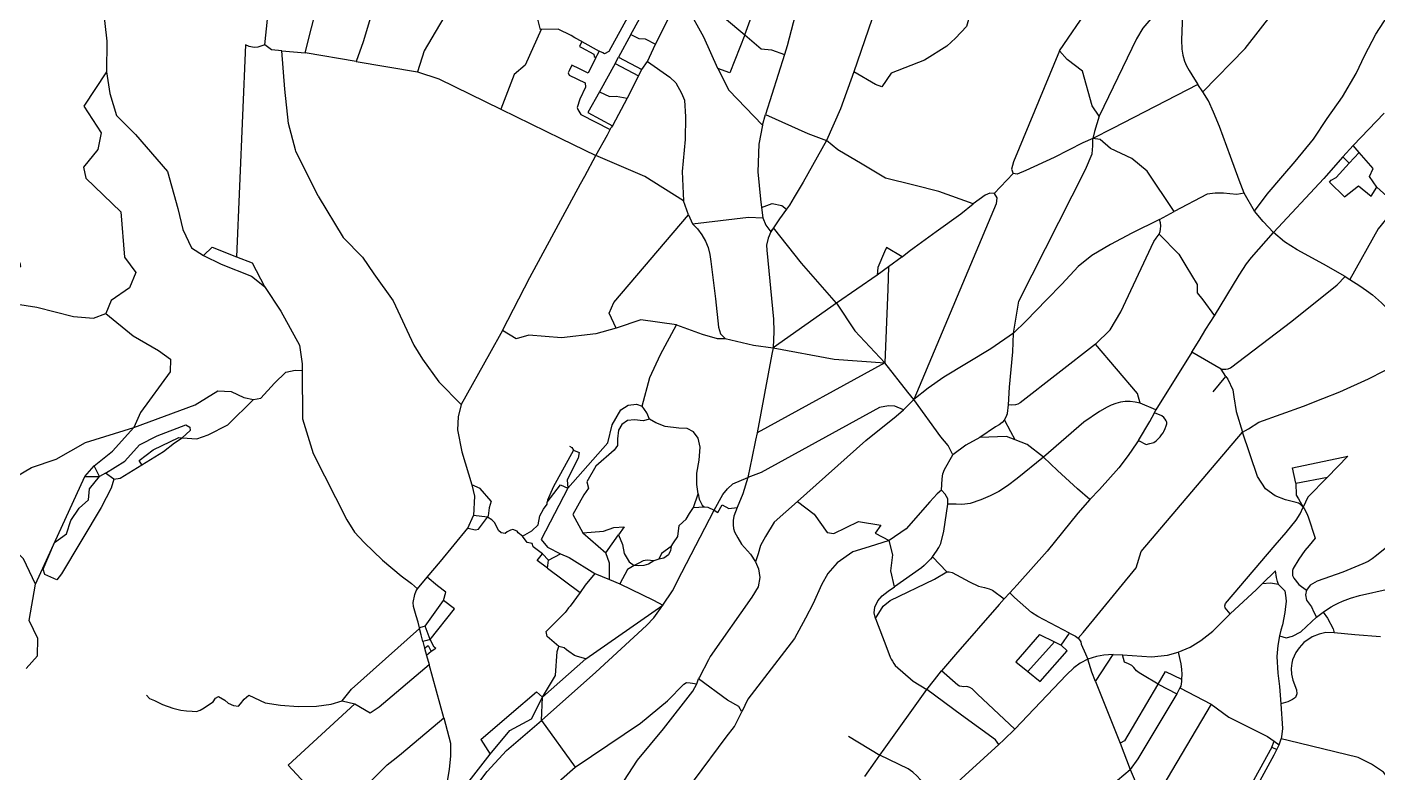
# Model space of a CAD drawing. Header units: inches. Extents: x 2740922 to 2751091, y 1249500 to 1259683.
# Drawn here: x 2745574 to 2746936, y 1255046 to 1255798 of the extents above; entities that cross this region are included whole.
import ezdxf

# ---------------------------------------------------------------- set-up
doc = ezdxf.new("R2010")
doc.units = ezdxf.units.IN
doc.header["$MEASUREMENT"] = 0

msp = doc.modelspace()

# ---------------------------------------------------------------- linework, layer by layer
for points in [[(2746374.1, 1255958.6), (2746371.8, 1255931.8), (2746366, 1255882.3), (2746355.2, 1255834.5), (2746340.8, 1255778.9), (2746338.2, 1255770.1)], [(2746472.4, 1255929.2), (2746457.7, 1255893.3), (2746437.2, 1255837.8), (2746407.9, 1255752.5)], [(2745814.3, 1255779.9), (2745817, 1255805.8), (2745832.6, 1255855.2), (2745846.2, 1255880.7), (2745854.3, 1255893.9), (2745877.6, 1255919.6), (2745921.7, 1255913.6)], [(2745637.8, 1255901.2), (2745637, 1255885.5), (2745640.7, 1255865.5), (2745648, 1255846.1), (2745655, 1255783.5), (2745654.7, 1255752.6)], [(2745854.9, 1255771.7), (2745867.6, 1255822.3), (2745894.4, 1255869), (2745928.5, 1255904.9), (2745920.7, 1255908.7)], [(2746615.2, 1255773.7), (2746645.2, 1255817.5), (2746716.9, 1255901.4)], [(2745965.4, 1255881.1), (2745934, 1255831.1), (2745920.7, 1255807.3), (2745913.4, 1255783), (2745906.3, 1255762.9)], [(2746759.8, 1255732.6), (2746802.4, 1255776.1), (2746859.5, 1255849.8), (2746883, 1255880.8)], [(2746298, 1255789.8), (2746316.9, 1255842.1), (2746322.6, 1255864.9)], [(2746019.8, 1255844.1), (2746002.5, 1255820.5), (2745974.8, 1255773.9), (2745968.1, 1255752.5)], [(2746049.1, 1255830.2), (2746052.7, 1255826.8), (2746089, 1255805.8), (2746091.4, 1255796.2), (2746092.9, 1255795.2)], [(2746187.1, 1255820.7), (2746161, 1255773), (2746156.6, 1255770.8), (2746154.8, 1255771.6), (2746151.3, 1255773.5)], [(2746183.1, 1255790.1), (2746198.8, 1255818.8)], [(2746270.8, 1255756), (2746256.9, 1255787.6), (2746240.3, 1255817.1), (2746234, 1255826)], [(2746740.7, 1255829), (2746729.9, 1255822.3), (2746721, 1255817.4), (2746709.2, 1255808.3), (2746699.1, 1255796.7), (2746693, 1255786), (2746655.1, 1255708.1)], [(2746740.7, 1255829), (2746739.6, 1255819.6), (2746738.4, 1255784.7), (2746738.5, 1255775.4), (2746739.6, 1255769.3), (2746741.4, 1255763.3), (2746743.4, 1255758.5), (2746745.9, 1255753.9), (2746748.8, 1255749.6), (2746754.6, 1255740)], [(2746208, 1255780.5), (2746221.5, 1255806.9)], [(2746277.5, 1255806.9), (2746298, 1255789.8)], [(2746526, 1255813.7), (2746521.4, 1255798.4), (2746510.3, 1255786.7), (2746501.6, 1255778.6), (2746479.2, 1255764.3), (2746445.5, 1255751.2), (2746436.1, 1255737.4), (2746429.9, 1255739.7)], [(2746811.7, 1255612.3), (2746824.7, 1255629.5), (2746840.3, 1255647.9), (2746852.9, 1255662.3), (2746871.4, 1255684.7), (2746885, 1255705.6), (2746900.5, 1255727.5), (2746914.2, 1255750.9), (2746922.9, 1255769.5), (2746934.2, 1255790.5), (2746950.3, 1255815.4)], [(2746092.9, 1255795.2), (2746076.6, 1255759.3), (2746065.6, 1255750), (2746052.1, 1255715.1)], [(2746133.7, 1255783.3), (2746126.8, 1255787), (2746122.9, 1255789.1), (2746109.9, 1255795.6), (2746092.9, 1255795.2)], [(2746183.1, 1255790.1), (2746170.8, 1255767.5)], [(2746183.1, 1255790.1), (2746191.2, 1255786.1), (2746197.5, 1255786), (2746208, 1255780.5)], [(2745814.3, 1255779.9), (2745807, 1255777.6), (2745803.4, 1255777.1), (2745798.5, 1255778.3), (2745794.8, 1255779.9), (2745785.7, 1255566.3)], [(2745831.5, 1255773.8), (2745820.8, 1255774.7), (2745814.3, 1255779.9)], [(2746133.7, 1255783.3), (2746131.3, 1255778.3)], [(2746131.3, 1255778.3), (2746133.3, 1255777.2), (2746145.8, 1255770.4), (2746146.3, 1255768.2), (2746148, 1255767.2)], [(2746133.7, 1255783.3), (2746151.3, 1255773.5)], [(2746199.8, 1255763.1), (2746208, 1255780.5)], [(2746298, 1255789.8), (2746282.8, 1255751.6), (2746270.8, 1255756)], [(2746298, 1255789.8), (2746314.4, 1255775.7), (2746325, 1255774.7), (2746338.2, 1255770.1)], [(2745831.5, 1255773.8), (2745854.9, 1255771.7)], [(2745845.6, 1255672.8), (2745845, 1255674), (2745838, 1255700.7), (2745834.4, 1255735), (2745831.5, 1255773.8)], [(2745906.3, 1255762.9), (2745854.9, 1255771.7)], [(2745906.3, 1255762.9), (2745968.1, 1255752.5)], [(2746148, 1255767.2), (2746140.2, 1255751.3), (2746131.5, 1255755.8), (2746123.8, 1255759.5), (2746120.9, 1255753.6), (2746119.9, 1255751.7), (2746121, 1255749.4), (2746137.1, 1255741.6), (2746137.6, 1255737.3), (2746131.7, 1255725), (2746129.1, 1255716.6), (2746129.6, 1255714.5), (2746132.6, 1255709.6), (2746162.4, 1255694.5), (2746163.4, 1255696.4)], [(2746151.3, 1255773.5), (2746149, 1255769.1), (2746148, 1255767.2)], [(2746167.3, 1255761.1), (2746170.8, 1255767.5)], [(2746170.8, 1255767.5), (2746194.3, 1255754.9)], [(2746194.3, 1255754.9), (2746199.8, 1255763.1)], [(2746199.8, 1255763.1), (2746222.5, 1255747.3), (2746228.5, 1255741.4), (2746234.2, 1255731.2), (2746237.4, 1255724), (2746238.4, 1255707.4), (2746238, 1255684.3), (2746234.9, 1255652.1), (2746236.1, 1255622.5)], [(2746338.2, 1255770.1), (2746319, 1255709.5)], [(2746615.2, 1255773.7), (2746568.8, 1255661.8), (2746566.8, 1255654.4), (2746568.5, 1255650.3)], [(2746655.1, 1255708.1), (2746648.1, 1255718.3), (2746638.6, 1255753.4), (2746623.1, 1255764.9), (2746615.2, 1255773.7)], [(2745654.7, 1255752.6), (2745631.8, 1255717.9), (2745649.3, 1255691.3), (2745645.8, 1255674.4), (2745631.3, 1255656.6), (2745633.7, 1255645.4), (2745669.1, 1255611.5), (2745672.6, 1255565.9), (2745684.2, 1255550.5), (2745677.8, 1255535), (2745659.3, 1255522.2), (2745654, 1255509.1)], [(2745654.7, 1255752.6), (2745657.9, 1255730.8), (2745664.7, 1255708.7), (2745683.9, 1255689.4), (2745716, 1255652.3), (2745726.4, 1255614.8), (2745731.7, 1255593.6), (2745740.4, 1255575.4), (2745752.4, 1255567.4)], [(2745968.1, 1255752.5), (2745989.5, 1255745.6), (2746052.1, 1255715.1)], [(2746167.3, 1255761.1), (2746151.6, 1255732.4)], [(2746167.3, 1255761.1), (2746190.9, 1255748.7)], [(2746190.9, 1255748.7), (2746194.3, 1255754.9)], [(2746270.8, 1255756), (2746281.9, 1255734.1), (2746315.9, 1255699)], [(2746407.9, 1255752.5), (2746394.6, 1255715.2), (2746380.5, 1255683.3)], [(2746429.9, 1255739.7), (2746407.9, 1255752.5)], [(2746190.9, 1255748.7), (2746179.4, 1255726.1)], [(2746754.6, 1255740), (2746668.8, 1255695.4), (2746648.8, 1255685.3)], [(2746759.8, 1255732.6), (2746754.6, 1255740)], [(2746151.6, 1255732.4), (2746139.8, 1255711.7), (2746164.5, 1255698.3), (2746163.4, 1255696.4)], [(2746151.6, 1255732.4), (2746161.5, 1255727.7), (2746168.2, 1255728), (2746179.4, 1255726.1)], [(2746179.4, 1255726.1), (2746164.5, 1255698.3), (2746163.4, 1255696.4)], [(2746801.4, 1255630.5), (2746796.4, 1255643.5), (2746787.5, 1255667.3), (2746776.4, 1255697.7), (2746770.5, 1255711.9), (2746765.3, 1255723.4), (2746759.8, 1255732.6)], [(2746052.1, 1255715.1), (2746112.6, 1255685.5), (2746148, 1255668.2)], [(2746315.9, 1255699), (2746319, 1255709.5)], [(2746319, 1255709.5), (2746361.6, 1255690.6), (2746380.5, 1255683.3)], [(2746911.4, 1255678.3), (2746942.4, 1255711)], [(2746148, 1255668.2), (2746159.6, 1255689.3), (2746162.4, 1255694.5), (2746163.4, 1255696.4)], [(2746315.9, 1255699), (2746312.2, 1255679.9), (2746311.1, 1255651.9), (2746313.7, 1255624.4), (2746314.8, 1255615.8)], [(2746655.1, 1255708.1), (2746650.6, 1255692.4), (2746648.8, 1255685.3)], [(2746380.5, 1255683.3), (2746356.8, 1255641.4), (2746347.9, 1255626.2), (2746343, 1255618.3), (2746339.9, 1255614.1)], [(2746493.6, 1255632.1), (2746468.4, 1255638.3), (2746440, 1255645.4), (2746416.2, 1255659.5), (2746391.8, 1255674.1), (2746380.5, 1255683.3)], [(2746648.8, 1255685.3), (2746638.7, 1255681.2), (2746609.8, 1255666.4), (2746581.3, 1255653.3), (2746572.5, 1255649.6), (2746568.5, 1255650.3)], [(2746568.9, 1255489.2), (2746574.2, 1255521.4), (2746641.5, 1255654.2), (2746648.2, 1255669.9), (2746648.9, 1255677.9), (2746648.8, 1255685.3)], [(2746730.8, 1255612), (2746703.7, 1255652.4), (2746688.1, 1255665.2), (2746666.8, 1255675.4), (2746656.4, 1255684.6), (2746648.8, 1255685.3)], [(2745867.8, 1255627.3), (2745845.6, 1255672.8)], [(2746132.5, 1255639.7), (2746136.7, 1255647.5), (2746148, 1255668.2)], [(2746236.1, 1255622.5), (2746197.4, 1255647.2), (2746148, 1255668.2)], [(2746911.4, 1255678.3), (2746900.8, 1255667)], [(2746907.4, 1255660.7), (2746917.3, 1255671.5)], [(2746917.3, 1255671.5), (2746911.4, 1255678.3)], [(2746935.2, 1255636.5), (2746927.8, 1255647.3), (2746931.5, 1255655.2), (2746917.3, 1255671.5)], [(2746900.8, 1255667), (2746884.1, 1255647.9), (2746881.6, 1255645.3), (2746830.9, 1255590.7)], [(2746887.3, 1255641.6), (2746889, 1255643.6), (2746894.1, 1255646.3), (2746907.4, 1255660.7)], [(2746907.4, 1255660.7), (2746900.8, 1255667)], [(2746568.5, 1255650.3), (2746549.3, 1255630.1)], [(2746887.3, 1255641.6), (2746902.7, 1255626.6), (2746916.8, 1255637.8), (2746929.6, 1255627.2), (2746935.2, 1255636.5)], [(2745867.8, 1255627.3), (2745893.2, 1255585.6), (2745912.8, 1255566), (2745924.2, 1255549.1), (2745943.7, 1255521.8), (2745964.4, 1255477.1)], [(2746053.9, 1255492), (2746081.2, 1255545.3), (2746132.5, 1255639.7)], [(2746549.3, 1255630.1), (2746552.1, 1255625.7), (2746551.3, 1255619.5), (2746468.3, 1255422.6)], [(2746528.2, 1255619.5), (2746493.6, 1255632.1)], [(2746549.3, 1255630.1), (2746545.2, 1255630.5), (2746540.2, 1255628.4), (2746528.2, 1255619.5)], [(2746801.4, 1255630.5), (2746794, 1255628.9), (2746786.9, 1255629.6), (2746780.5, 1255630.3), (2746772.3, 1255630.3), (2746764.2, 1255629.4), (2746730.8, 1255612)], [(2746811.7, 1255612.3), (2746801.4, 1255630.5)], [(2746935.2, 1255636.5), (2746955.7, 1255618.1)], [(2746241.2, 1255608.6), (2746236.1, 1255622.5)], [(2746314.8, 1255615.8), (2746325.5, 1255619.9), (2746335.5, 1255618), (2746339.9, 1255614.1)], [(2746314.8, 1255615.8), (2746316.1, 1255605.5)], [(2746339.9, 1255614.1), (2746333, 1255604.5), (2746326.8, 1255595.6), (2746325.6, 1255593.5)], [(2746456.5, 1255566.2), (2746463.8, 1255571.8), (2746468.7, 1255575.5), (2746491, 1255591.6), (2746515.8, 1255609.6), (2746528.2, 1255619.5)], [(2746955.7, 1255618.1), (2746936.6, 1255594.5), (2746908, 1255543.3)], [(2746168.5, 1255494.3), (2746161.3, 1255509.6), (2746165.9, 1255520.1), (2746241.2, 1255608.6)], [(2746241.2, 1255608.6), (2746245.4, 1255599.6)], [(2746245.4, 1255599.6), (2746301.6, 1255606.2), (2746316.1, 1255605.5)], [(2746245.4, 1255599.6), (2746250.5, 1255594.3), (2746254.8, 1255588.4), (2746258.3, 1255582.1), (2746261, 1255575.5), (2746262.8, 1255568.6), (2746263.8, 1255561.6), (2746268.5, 1255524), (2746271.6, 1255495.5), (2746273.7, 1255488.5), (2746278.2, 1255484)], [(2746316.1, 1255605.5), (2746319.4, 1255598.2), (2746324.3, 1255591.4), (2746325.6, 1255593.5)], [(2746715.9, 1255603.8), (2746688.3, 1255590.2), (2746666.6, 1255578.7), (2746647.9, 1255567.7), (2746634.2, 1255556.4), (2746617.5, 1255538.6), (2746602.5, 1255523.2), (2746581.3, 1255501.5), (2746568.9, 1255489.2)], [(2746715.7, 1255589.1), (2746716.7, 1255591.6), (2746717.2, 1255594.1), (2746717.4, 1255597.4), (2746717, 1255600.6), (2746715.9, 1255603.8)], [(2746715.9, 1255603.8), (2746730.8, 1255612)], [(2746830.9, 1255590.7), (2746820.7, 1255601.8), (2746811.7, 1255612.3)], [(2746325.6, 1255593.5), (2746324.3, 1255591.4), (2746321.6, 1255585.1), (2746320, 1255578.1), (2746320.1, 1255572.9), (2746326.8, 1255503.5), (2746327.3, 1255491), (2746326.5, 1255474.5)], [(2746355.3, 1255560), (2746326.8, 1255595.6), (2746325.6, 1255593.5)], [(2746651.7, 1255478.2), (2746666.4, 1255492.7), (2746677.1, 1255510.8), (2746710.2, 1255581.6), (2746712.6, 1255585), (2746715.7, 1255589.1)], [(2746715.7, 1255589.1), (2746735.6, 1255569), (2746742.5, 1255557.3), (2746754.1, 1255538.4), (2746754.1, 1255530.1), (2746759.7, 1255522.8), (2746771.6, 1255506.9)], [(2746771.6, 1255506.9), (2746796.4, 1255547.8), (2746803.8, 1255559.1), (2746808.9, 1255565.4), (2746830.9, 1255590.7)], [(2746903.1, 1255546.5), (2746881.5, 1255558.9), (2746854.7, 1255573.2), (2746842, 1255581.2), (2746830.9, 1255590.7)], [(2745752.4, 1255567.4), (2745761.2, 1255576), (2745785.7, 1255566.3)], [(2746456.5, 1255566.2), (2746441, 1255575.6), (2746438.8, 1255571.1), (2746432.3, 1255555.6), (2746431.4, 1255547.6)], [(2745493.4, 1255563.3), (2745517.4, 1255563.2), (2745541.6, 1255559.7), (2745551.1, 1255562.6), (2745561.5, 1255563.9), (2745567.1, 1255560.2), (2745567.8, 1255556.5), (2745563.9, 1255552.7), (2745554.6, 1255538.9), (2745541.1, 1255522.2), (2745584.4, 1255515.5), (2745621.4, 1255506.1), (2745641.4, 1255504.5), (2745654, 1255509.1)], [(2745752.4, 1255567.4), (2745770.2, 1255558.7), (2745800.7, 1255546.8), (2745813.9, 1255536.4)], [(2745785.7, 1255566.3), (2745801.4, 1255560.1), (2745813.9, 1255536.4)], [(2746390.4, 1255519.6), (2746355.3, 1255560)], [(2746456.5, 1255566.2), (2746443, 1255556)], [(2746431.4, 1255547.6), (2746390.4, 1255519.6)], [(2746443, 1255556), (2746431.4, 1255547.6)], [(2746443, 1255556), (2746442.2, 1255533.8), (2746439.3, 1255459.4)], [(2746778.1, 1255452.9), (2746783, 1255453), (2746785.4, 1255453.4), (2746787.8, 1255454.5), (2746849.4, 1255501.4), (2746895.3, 1255537.9), (2746903.1, 1255546.5)], [(2746903.1, 1255546.5), (2746908, 1255543.3)], [(2745813.9, 1255536.4), (2745830.3, 1255511.4), (2745849.1, 1255477.1), (2745851.7, 1255458.5), (2745851.7, 1255451.6)], [(2746908, 1255543.3), (2746917.9, 1255536.9), (2746924.6, 1255532.2), (2746930.7, 1255527.8), (2746939.7, 1255520), (2746948, 1255512)], [(2746390.4, 1255519.6), (2746326.5, 1255474.5)], [(2746390.4, 1255519.6), (2746409.1, 1255491.8), (2746439.3, 1255459.4)], [(2745654, 1255509.1), (2745681.5, 1255486.7), (2745707.1, 1255471.8), (2745719.1, 1255463), (2745718.9, 1255450.2), (2745688.9, 1255409.3), (2745682.3, 1255394.2)], [(2746762.9, 1255493.2), (2746771.6, 1255506.9)], [(2746053.9, 1255492), (2746040.7, 1255468.4), (2746012.2, 1255417.4)], [(2746168.5, 1255494.3), (2746148, 1255488.6), (2746113.1, 1255484.6), (2746080.3, 1255487.2), (2746067.6, 1255483.5), (2746053.9, 1255492)], [(2746229.1, 1255497.6), (2746193.3, 1255502.6), (2746168.5, 1255494.3)], [(2746194.6, 1255415.6), (2746202.2, 1255444.5), (2746212.9, 1255467.8), (2746229.1, 1255497.6)], [(2746229.1, 1255497.6), (2746255.2, 1255488.3), (2746270.1, 1255484.1), (2746278.2, 1255484)], [(2746748.6, 1255470), (2746756, 1255482), (2746762.9, 1255493.2)], [(2745964.4, 1255477.1), (2745973.1, 1255463.2), (2745989.7, 1255440.2)], [(2746278.2, 1255484), (2746306.8, 1255477.2), (2746326.5, 1255474.5)], [(2746568.9, 1255489.2), (2746545.9, 1255473.4), (2746498.6, 1255444.9), (2746483, 1255433.8), (2746468.3, 1255422.6)], [(2746563.7, 1255417.1), (2746564.8, 1255435), (2746568.2, 1255470.4), (2746568.9, 1255489.2)], [(2746651.7, 1255478.2), (2746575.7, 1255419.1), (2746573.4, 1255417.8), (2746570.9, 1255417), (2746567.3, 1255416.6), (2746563.7, 1255417.1)], [(2746696.5, 1255418.7), (2746693.9, 1255428.4), (2746651.7, 1255478.2)], [(2746326.5, 1255474.5), (2746325.3, 1255468.2), (2746310.4, 1255389)], [(2746326.5, 1255474.5), (2746388, 1255463.2), (2746439.3, 1255459.4)], [(2746748.6, 1255470), (2746712.5, 1255412.1), (2746711.7, 1255410.6)], [(2746778.1, 1255452.9), (2746748.6, 1255470)], [(2746799.9, 1255389.4), (2746805.7, 1255392.8), (2746816.3, 1255399.5), (2746861.1, 1255415.6), (2746880.6, 1255423.4), (2746897.8, 1255430.3), (2746926.9, 1255443.3), (2746942.4, 1255451.5), (2746955, 1255458.5), (2746966.9, 1255465), (2746974.9, 1255470.7), (2746981.6, 1255474.6)], [(2745802.9, 1255422.6), (2745810, 1255423.9), (2745824, 1255439), (2745835.3, 1255450), (2745844.7, 1255452), (2745851.7, 1255451.6)], [(2745851.7, 1255451.6), (2745852.1, 1255402.9), (2745863, 1255368.1), (2745896.7, 1255301.1), (2745904.7, 1255288.8)], [(2746439.3, 1255459.4), (2746310.4, 1255389)], [(2746468.3, 1255422.6), (2746462.3, 1255429.7), (2746439.3, 1255459.4)], [(2746782.9, 1255445.8), (2746778.1, 1255452.9)], [(2745989.7, 1255440.2), (2746012.2, 1255417.4)], [(2746770.3, 1255430.2), (2746782.9, 1255445.8)], [(2746782.9, 1255445.8), (2746784.8, 1255442.8), (2746790.1, 1255432.2), (2746791, 1255425.2), (2746793.5, 1255410.4), (2746799.9, 1255389.4)], [(2745682.3, 1255394.2), (2745743.9, 1255417.1), (2745766.7, 1255431.2), (2745780.2, 1255430.5), (2745792.9, 1255424.6), (2745802.9, 1255422.6)], [(2745731, 1255383.9), (2745745.8, 1255382.7), (2745757.2, 1255386.9), (2745776.8, 1255397.1), (2745802.9, 1255422.6)], [(2746468.3, 1255422.6), (2746458, 1255412.1)], [(2746507.9, 1255366.8), (2746503.1, 1255376.2), (2746495.8, 1255384.7), (2746468.3, 1255422.6)], [(2746012.2, 1255417.4), (2746009.1, 1255405.1), (2746008.3, 1255392), (2746012.8, 1255369.8)], [(2746159.8, 1255378.9), (2746164.4, 1255397.1), (2746172.9, 1255412.2), (2746180.3, 1255416.6), (2746189, 1255417.8), (2746194.6, 1255415.6)], [(2746202, 1255402.5), (2746199.2, 1255409), (2746194.6, 1255415.6)], [(2746458, 1255412.1), (2746449.3, 1255415.8), (2746443, 1255416.1), (2746433.7, 1255414.4), (2746314.5, 1255348.9), (2746301, 1255343.8)], [(2746420.1, 1255381.3), (2746450.5, 1255405.8), (2746458, 1255412.1)], [(2746559.9, 1255402.1), (2746561.6, 1255405.1), (2746562.8, 1255408.4), (2746563.7, 1255417.1)], [(2746696.5, 1255418.7), (2746691.5, 1255419.9), (2746686.5, 1255420.4), (2746681.4, 1255420.4), (2746676.6, 1255419.8), (2746672, 1255418.6), (2746667.5, 1255416.8), (2746663.2, 1255414.6), (2746655.7, 1255410.3), (2746639.8, 1255399.6), (2746599.1, 1255364.3)], [(2746694.8, 1255381.3), (2746702.6, 1255377.1), (2746706.4, 1255378), (2746710.4, 1255379.3), (2746712.7, 1255380.8), (2746714.7, 1255382.7), (2746716.6, 1255384.8), (2746718.2, 1255386.8), (2746719.7, 1255388.9), (2746720.5, 1255390.1), (2746721.9, 1255393.3), (2746722.7, 1255395.8), (2746723.4, 1255398.1), (2746723.3, 1255399.7), (2746722.8, 1255400.9), (2746721.7, 1255402.8), (2746720.5, 1255404.2), (2746718.5, 1255405.9), (2746710.9, 1255409.2), (2746711.7, 1255410.6)], [(2746694.8, 1255381.3), (2746706.2, 1255400.3), (2746710.9, 1255409.2), (2746711.7, 1255410.6)], [(2746711.7, 1255410.6), (2746712.5, 1255412.1), (2746696.5, 1255418.7)], [(2745653.7, 1255348.3), (2745673, 1255360.4), (2745688, 1255376.9), (2745705.8, 1255385.7), (2745734.7, 1255396.9), (2745738.6, 1255394.6), (2745739, 1255391.4), (2745731, 1255383.9)], [(2746202, 1255402.5), (2746195.7, 1255401.1), (2746186.9, 1255402), (2746179.8, 1255401.3), (2746174.1, 1255397.4), (2746170.7, 1255391.7), (2746169.8, 1255383), (2746169.7, 1255376)], [(2746250.9, 1255327.3), (2746249.7, 1255336.8), (2746249.6, 1255348.1), (2746251.9, 1255361.4), (2746253, 1255374.4), (2746251.1, 1255383.4), (2746246.3, 1255389.8), (2746240.1, 1255393.4), (2746231.5, 1255393.6), (2746217.7, 1255395.3), (2746208.4, 1255398.8), (2746202, 1255402.5)], [(2746559.9, 1255402.1), (2746557.6, 1255399.4), (2746554.5, 1255396.8), (2746550.9, 1255394.8), (2746535, 1255384.3)], [(2746570.7, 1255381.9), (2746566.3, 1255389.8), (2746559.9, 1255402.1)], [(2745531, 1255302.9), (2745538.6, 1255306), (2745542.6, 1255316.6), (2745544, 1255333.5), (2745579, 1255354.1), (2745603.7, 1255362.2), (2745633.4, 1255379.3), (2745682.3, 1255394.2)], [(2745642.2, 1255355.7), (2745660.5, 1255370.5), (2745682.3, 1255394.2)], [(2745690.2, 1255356.8), (2745687.6, 1255360.9), (2745701.8, 1255371.8), (2745727.5, 1255384.2), (2745731, 1255383.9)], [(2745690.2, 1255356.8), (2745712, 1255370), (2745723.1, 1255378.7), (2745731, 1255383.9)], [(2746310.4, 1255389), (2746308.8, 1255381.4), (2746305, 1255363.2), (2746303.4, 1255355.2), (2746301, 1255343.8)], [(2746351.3, 1255319.6), (2746420.1, 1255381.3)], [(2746535, 1255384.3), (2746521, 1255376.4), (2746507.9, 1255366.8)], [(2746570.7, 1255381.9), (2746561.7, 1255385.2), (2746535, 1255384.3)], [(2746599.1, 1255364.3), (2746582.8, 1255377.3), (2746570.7, 1255381.9)], [(2746634, 1255182.1), (2746639, 1255187.7), (2746692.7, 1255252.9), (2746697.7, 1255269.3), (2746799.9, 1255389.4)], [(2746860.8, 1255314.1), (2746858, 1255317), (2746856.1, 1255318.1), (2746853.9, 1255318.8), (2746843, 1255321.4), (2746832.5, 1255325.3), (2746822.9, 1255332.5), (2746814.7, 1255344.9), (2746799.9, 1255389.4)], [(2746012.8, 1255369.8), (2746022.7, 1255336.5)], [(2746125.5, 1255371.5), (2746104.9, 1255334.3), (2746099.3, 1255321), (2746098.9, 1255318.9)], [(2746131.1, 1255369.2), (2746130.2, 1255363.4), (2746118.9, 1255341.6), (2746119.5, 1255333.2)], [(2746119.5, 1255333.2), (2746159.8, 1255378.9)], [(2746121.3, 1255375.5), (2746123.8, 1255374), (2746125.5, 1255371.5)], [(2746169.7, 1255376), (2746166.5, 1255371.5), (2746147.8, 1255355.4), (2746138.8, 1255339.6), (2746140.6, 1255333.1), (2746135.7, 1255326.4), (2746124.6, 1255306.6), (2746134.6, 1255288.3)], [(2746125.5, 1255371.5), (2746131.1, 1255369.2)], [(2746694.8, 1255381.3), (2746693.1, 1255378.7), (2746684.4, 1255366), (2746675, 1255353.7), (2746655.6, 1255331.8), (2746646, 1255321.8)], [(2745632.6, 1255344.9), (2745642.2, 1255355.7)], [(2745647.7, 1255344.8), (2745642.2, 1255355.7)], [(2745661.9, 1255342.1), (2745668.4, 1255343.3), (2745690.2, 1255356.8)], [(2746496.4, 1255331.2), (2746497, 1255342.5), (2746497.8, 1255347.5), (2746499.3, 1255351.9), (2746507.9, 1255366.8)], [(2746599.1, 1255364.3), (2746572.6, 1255343), (2746563, 1255335.4), (2746554.1, 1255329.7), (2746545.4, 1255325.5), (2746535.8, 1255321.3), (2746525.3, 1255317.7), (2746520, 1255317), (2746516, 1255316.7), (2746511.1, 1255317.1), (2746502.8, 1255316.9)], [(2746646, 1255321.8), (2746633.3, 1255332.6), (2746613.1, 1255350.9), (2746599.1, 1255364.3)], [(2746853.4, 1255338.3), (2746850.1, 1255353.6), (2746906, 1255365.5), (2746885.3, 1255344.3)], [(2745582.9, 1255236.5), (2745632.6, 1255344.9)], [(2745661.9, 1255342.1), (2745659.4, 1255333), (2745649.2, 1255313.6), (2745609.2, 1255246.8), (2745604.5, 1255240.7), (2745592.3, 1255246.3), (2745590.7, 1255251.6), (2745602.3, 1255278.5), (2745614.3, 1255287.2), (2745618.7, 1255300.6), (2745627.2, 1255312.9), (2745636.4, 1255321.4), (2745637.3, 1255332.6), (2745647.7, 1255344.8)], [(2745632.6, 1255344.9), (2745647.7, 1255344.8)], [(2745653.7, 1255348.3), (2745647.7, 1255344.8)], [(2745661.9, 1255342.1), (2745653.7, 1255348.3)], [(2746267, 1255311), (2746275.8, 1255326.7), (2746280.5, 1255332.4), (2746286.1, 1255337.5), (2746301, 1255343.8)], [(2746301, 1255343.8), (2746296.1, 1255327.5), (2746290.3, 1255313.6)], [(2746853.4, 1255338.3), (2746885.3, 1255344.3)], [(2746885.3, 1255344.3), (2746865.6, 1255324.1), (2746860.8, 1255314.1)], [(2746022.7, 1255336.5), (2746025.5, 1255325.2), (2746024.6, 1255305.7)], [(2746042.4, 1255320.1), (2746031.2, 1255332.7), (2746022.7, 1255336.5)], [(2746119.5, 1255333.2), (2746092.9, 1255281.3), (2746099.3, 1255273.8), (2746112.2, 1255267.1)], [(2746098.9, 1255318.9), (2746112.2, 1255336.6), (2746119.5, 1255333.2)], [(2746246.2, 1255313.7), (2746250.9, 1255327.3)], [(2746250.9, 1255327.3), (2746252.1, 1255321.9), (2746255.2, 1255316.1), (2746257.2, 1255314.4)], [(2746496.4, 1255331.2), (2746491.9, 1255327.5), (2746484.5, 1255319.3), (2746460.6, 1255292.3), (2746443.4, 1255280.4)], [(2746502.8, 1255316.9), (2746502.6, 1255322.5), (2746500, 1255327.2), (2746496.4, 1255331.2)], [(2746853.4, 1255338.3), (2746853.9, 1255326), (2746856.1, 1255322.3), (2746860.8, 1255314.1)], [(2746042.4, 1255320.1), (2746040.3, 1255313.2), (2746039.3, 1255305.4), (2746038.8, 1255303.9)], [(2746074.1, 1255284.9), (2746083.5, 1255290.1), (2746089.7, 1255296.2), (2746091.4, 1255305.4), (2746095.2, 1255311.9), (2746098.7, 1255317.1), (2746098.9, 1255318.9)], [(2746223.7, 1255274.2), (2746226.2, 1255278.1), (2746230.5, 1255284.6), (2746231.7, 1255295.6), (2746238.8, 1255301.8), (2746242.4, 1255307.5), (2746246.2, 1255313.7)], [(2746246.2, 1255313.7), (2746257.2, 1255314.4)], [(2746257.2, 1255314.4), (2746260.6, 1255314), (2746267, 1255311)], [(2746267, 1255311), (2746270.9, 1255308.7), (2746275.1, 1255316.2), (2746281.8, 1255312.7), (2746290.3, 1255313.6)], [(2746290.3, 1255313.6), (2746287.1, 1255304.8), (2746286.2, 1255300.5), (2746286.2, 1255296.1), (2746286.7, 1255292.5), (2746287.8, 1255289), (2746290.9, 1255283.1), (2746294.7, 1255276.8), (2746303.7, 1255266.5), (2746308.8, 1255258.8)], [(2746351.3, 1255319.6), (2746327.6, 1255298.8), (2746319, 1255284.4), (2746314, 1255275.3), (2746311.5, 1255267.1)], [(2746351.3, 1255319.6), (2746368, 1255306.8), (2746381, 1255288.6), (2746387.7, 1255287.3), (2746412.6, 1255299.5), (2746435.2, 1255295.7), (2746429.4, 1255287.9), (2746443.4, 1255280.4)], [(2746487.1, 1255264.1), (2746491.2, 1255269.5), (2746493.7, 1255273.3), (2746495.5, 1255277.5), (2746498.7, 1255289.7), (2746502.8, 1255316.9)], [(2746646, 1255321.8), (2746633.7, 1255308.1), (2746602.7, 1255269.8), (2746572.6, 1255235.9), (2746565.3, 1255227.8)], [(2746787.3, 1255206.4), (2746782.3, 1255212.5), (2746781.8, 1255214.5), (2746782.6, 1255217), (2746832.8, 1255275.8), (2746843.7, 1255288.6), (2746853.8, 1255300.9), (2746857.8, 1255307.4), (2746860.8, 1255314.1)], [(2746860.8, 1255314.1), (2746862, 1255312.5), (2746864.6, 1255307.5), (2746866, 1255304.4), (2746872.9, 1255282.7), (2746867, 1255275.5), (2746862.7, 1255270.3), (2746856.6, 1255261.7), (2746850.9, 1255252.3), (2746850.1, 1255250.3), (2746850.1, 1255248), (2746850.3, 1255245.3), (2746851.4, 1255242.6), (2746856.6, 1255236.1), (2746864.4, 1255230.3)], [(2745582.9, 1255236.5), (2745570.8, 1255261.8), (2745531, 1255302.9)], [(2746019, 1255292.7), (2746024.6, 1255305.7)], [(2746019, 1255292.7), (2746026.4, 1255291.3), (2746029.7, 1255291.7), (2746038.8, 1255303.9)], [(2746038.8, 1255303.9), (2746024.6, 1255305.7)], [(2746069.5, 1255288.1), (2746068.4, 1255289.9), (2746064.3, 1255291.5), (2746061.7, 1255290.9), (2746058.5, 1255289.3), (2746056.6, 1255287.6), (2746052.3, 1255288.2), (2746049.9, 1255290.5), (2746046.2, 1255298.1), (2746042.9, 1255301.1), (2746038.8, 1255303.9)], [(2746215.5, 1255215.4), (2746225.1, 1255229.8), (2746234.4, 1255248.3), (2746267, 1255311)], [(2746996.7, 1255296), (2746986.8, 1255309.1), (2746986, 1255309.9), (2746985, 1255310.3), (2746983.9, 1255310.7), (2746982.8, 1255310.7), (2746982.1, 1255310.9), (2746978.5, 1255309.6), (2746976.8, 1255308.3), (2746973.6, 1255304.6), (2746962.9, 1255292), (2746943.5, 1255272.4), (2746934.8, 1255265.4), (2746930.5, 1255261.9), (2746926.3, 1255259.2), (2746921, 1255257), (2746900.9, 1255248.5), (2746874.9, 1255239.4), (2746867.9, 1255235.3), (2746864.4, 1255230.3)], [(2745904.7, 1255288.8), (2745914.3, 1255278.4), (2745932.8, 1255260.6)], [(2745977.9, 1255243.5), (2745991.4, 1255259.2), (2746019, 1255292.7)], [(2746074.1, 1255284.9), (2746069.5, 1255288.1)], [(2746134.6, 1255288.3), (2746155.5, 1255289.7), (2746165.9, 1255293.6), (2746176.5, 1255294.3)], [(2746134.6, 1255288.3), (2746157.8, 1255267.9)], [(2746157.8, 1255267.9), (2746170.8, 1255286.2)], [(2746176.5, 1255294.3), (2746170.8, 1255286.2)], [(2746170.8, 1255286.2), (2746174.6, 1255276.5), (2746176.4, 1255267.3), (2746181.6, 1255258.9), (2746186.4, 1255255.3)], [(2746094, 1255267.1), (2746084.8, 1255273.9), (2746083.7, 1255277.5), (2746078.8, 1255278.3), (2746074.1, 1255284.9)], [(2746223.7, 1255274.2), (2746223.2, 1255270.5), (2746221.1, 1255265.8), (2746216.3, 1255262.5), (2746211.3, 1255261.7)], [(2746223.7, 1255274.2), (2746214.1, 1255267.3), (2746211.3, 1255261.7)], [(2746443.4, 1255280.4), (2746423.5, 1255274.1), (2746407.1, 1255269), (2746391, 1255257.9), (2746381.7, 1255247.2), (2746375.2, 1255235.7), (2746367.1, 1255217), (2746359.1, 1255202.3), (2746348.1, 1255181.8), (2746301, 1255120.5), (2746295.1, 1255107.7)], [(2746448.8, 1255233.6), (2746445.4, 1255249.8), (2746447.3, 1255265.8), (2746443.4, 1255280.4)], [(2745932.8, 1255260.6), (2745951.6, 1255244.9)], [(2746088.7, 1255260.4), (2746094, 1255267.1)], [(2746099.3, 1255252.5), (2746088.7, 1255260.4)], [(2746094, 1255267.1), (2746100.3, 1255260.6)], [(2746099.3, 1255252.5), (2746100.3, 1255260.6)], [(2746100.3, 1255260.6), (2746112.2, 1255267.1)], [(2746112.2, 1255267.1), (2746121.1, 1255263.3), (2746146.7, 1255247.2)], [(2746161.8, 1255241), (2746161.8, 1255257.6), (2746157.8, 1255267.9)], [(2746206.2, 1255260), (2746199.7, 1255260.5), (2746195.7, 1255260), (2746191.1, 1255257.6), (2746186.4, 1255255.3)], [(2746206.2, 1255260), (2746200.8, 1255256.5), (2746196.2, 1255255.1), (2746190.6, 1255254.8), (2746186.4, 1255255.3)], [(2746211.3, 1255261.7), (2746206.2, 1255260)], [(2746308.8, 1255258.8), (2746312, 1255251.8), (2746313.2, 1255243), (2746311.4, 1255233.6), (2746305.1, 1255223.4), (2746263.2, 1255163.7), (2746261.3, 1255160.1), (2746252.3, 1255142.8), (2746251.3, 1255140.9)], [(2746311.5, 1255267.1), (2746308.8, 1255258.8)], [(2746487.1, 1255264.1), (2746485.1, 1255261.7), (2746480.8, 1255257.3), (2746478.7, 1255255.1), (2746476.1, 1255252.8), (2746448.8, 1255233.6)], [(2746487.1, 1255264.1), (2746501.7, 1255248.7)], [(2746881.2, 1255208.1), (2746886.4, 1255211.8), (2746889.2, 1255213.6), (2746892.1, 1255215.2), (2746896.3, 1255217.3), (2746900.6, 1255219.2), (2746908.6, 1255222.3), (2746917.7, 1255225.1), (2746947.6, 1255231.6), (2746976.8, 1255239), (2746990.8, 1255242.6), (2746997.6, 1255244.6), (2747004.2, 1255247.2), (2747015.6, 1255252.3), (2747027.3, 1255259.2)], [(2746099.3, 1255252.5), (2746132.2, 1255228.1)], [(2746146.7, 1255247.2), (2746137.2, 1255235.3), (2746132.2, 1255228.1)], [(2746146.7, 1255247.2), (2746161.8, 1255241)], [(2746186.4, 1255255.3), (2746179.7, 1255251.1), (2746172.1, 1255236.7)], [(2746429.9, 1255201.9), (2746437.5, 1255214.3), (2746444.6, 1255220.1), (2746489.3, 1255241.3), (2746501.7, 1255248.7)], [(2746501.7, 1255248.7), (2746504.1, 1255248.9), (2746507, 1255248.2), (2746524.7, 1255238.6), (2746533.6, 1255234.4), (2746539.6, 1255233), (2746544.4, 1255231.7), (2746547.7, 1255230.2), (2746559.5, 1255221.5)], [(2746835.9, 1255236.1), (2746834.9, 1255239.1), (2746833.9, 1255243), (2746832.9, 1255250), (2746819.5, 1255236.6)], [(2745573.7, 1255151.6), (2745585, 1255164.2), (2745585.4, 1255181.7), (2745576.8, 1255199.7), (2745582.9, 1255236.5)], [(2745951.6, 1255244.9), (2745961.9, 1255237), (2745968.2, 1255231.8)], [(2745970.1, 1255192.1), (2745970, 1255192.4), (2745968.6, 1255198), (2745966.9, 1255204.6), (2745964.1, 1255213.9), (2745963.6, 1255218.1), (2745965.3, 1255226.1), (2745966.7, 1255229.7), (2745968.2, 1255231.8)], [(2745968.2, 1255231.8), (2745977.9, 1255243.5)], [(2745994.3, 1255220), (2745996.5, 1255228.4), (2745988.3, 1255234.9), (2745977.9, 1255243.5)], [(2746161.8, 1255241), (2746172.1, 1255236.7)], [(2746172.1, 1255236.7), (2746206, 1255220.3), (2746215.5, 1255215.4)], [(2746429.9, 1255201.9), (2746428.3, 1255207.5), (2746429, 1255213.4), (2746432.2, 1255219.6), (2746436.4, 1255224.6), (2746442.7, 1255229.2), (2746448.8, 1255233.6)], [(2746819.5, 1255236.6), (2746814, 1255231), (2746787.3, 1255206.4)], [(2746835.9, 1255236.1), (2746827.8, 1255237.3), (2746819.5, 1255236.6)], [(2746842.5, 1255229.6), (2746835.9, 1255236.1)], [(2745975.8, 1255194.1), (2745994.3, 1255220)], [(2746005.3, 1255211.5), (2745994.3, 1255220)], [(2746132.2, 1255228.1), (2746121.9, 1255214.3), (2746121.3, 1255213.5), (2746120.4, 1255212.4)], [(2746559.5, 1255221.5), (2746554.3, 1255216), (2746510.4, 1255165.7), (2746496.3, 1255149.1)], [(2746565.3, 1255227.8), (2746559.5, 1255221.5)], [(2746625.4, 1255187.1), (2746593.5, 1255203.9), (2746587.1, 1255207.9), (2746569.8, 1255223.1), (2746565.3, 1255227.8)], [(2746842.5, 1255229.6), (2746843.4, 1255222.5), (2746843.7, 1255218.8), (2746843.1, 1255213.8), (2746842.4, 1255207.7), (2746839.9, 1255195.3), (2746838.5, 1255190.2), (2746837.2, 1255184.5)], [(2746864.4, 1255230.3), (2746863.1, 1255225.5), (2746864.4, 1255220.3), (2746869.3, 1255213.7), (2746871.6, 1255208.1), (2746874.3, 1255203.1)], [(2745980.7, 1255180.8), (2746005.3, 1255211.5)], [(2746093, 1255099), (2746147.9, 1255147.9), (2746198.9, 1255194.7), (2746206.4, 1255202.6), (2746213, 1255211.8), (2746215.5, 1255215.4)], [(2746120.4, 1255212.4), (2746118, 1255209.1), (2746117, 1255207.8), (2746097.8, 1255188.7)], [(2746137.8, 1255161.3), (2746215.5, 1255215.4)], [(2746734.8, 1255167.8), (2746746.9, 1255173.1), (2746757.7, 1255179.7), (2746769.8, 1255189.1), (2746787.3, 1255206.4)], [(2746874.3, 1255203.1), (2746881.2, 1255208.1)], [(2746881.2, 1255208.1), (2746885.4, 1255202.3), (2746891.3, 1255191.4), (2746892.3, 1255187.5)], [(2745892.1, 1255118.8), (2745901.6, 1255130.6), (2745970.2, 1255191.7), (2745970.1, 1255192.1)], [(2745975.8, 1255194.1), (2745973.6, 1255193.5), (2745970, 1255192.4), (2745970.1, 1255192.1)], [(2745973.5, 1255178.7), (2745971.8, 1255185.3), (2745970.2, 1255191.7), (2745970.1, 1255192.1)], [(2745980.7, 1255180.8), (2745975.8, 1255194.1)], [(2746429.9, 1255201.9), (2746441.3, 1255171.8), (2746444.6, 1255162.9), (2746445.6, 1255160.7), (2746446.8, 1255158.7), (2746448.1, 1255156.5), (2746449.6, 1255154.4), (2746467.8, 1255138.6)], [(2746837.2, 1255184.5), (2746843.6, 1255182.5), (2746850.3, 1255183.9), (2746858.4, 1255188.4), (2746864.3, 1255193.6), (2746874.3, 1255203.1)], [(2745980.7, 1255180.8), (2745977.4, 1255179.8), (2745973.5, 1255178.7)], [(2745973.5, 1255178.7), (2745975.2, 1255171.8)], [(2745986.7, 1255171.6), (2745984.9, 1255172.9), (2745980.7, 1255180.8)], [(2746110.6, 1255173.6), (2746106, 1255177.5), (2746098.7, 1255183.8), (2746097.8, 1255188.7)], [(2746595, 1255185.8), (2746571.4, 1255158.3), (2746583.4, 1255148.4)], [(2746583.4, 1255148.4), (2746610.1, 1255178.3)], [(2746595, 1255185.8), (2746610.1, 1255178.3)], [(2746610.1, 1255178.3), (2746616.9, 1255174.9)], [(2746616.9, 1255174.9), (2746625.4, 1255187.1)], [(2746625.4, 1255187.1), (2746631.5, 1255184), (2746634, 1255182.1)], [(2746634, 1255182.1), (2746635.5, 1255180.4), (2746636.6, 1255178.3), (2746637.2, 1255176.1), (2746641.5, 1255166.3), (2746643.7, 1255161)], [(2746837.2, 1255184.5), (2746835.3, 1255174.7), (2746834.2, 1255163.4), (2746835.3, 1255146.7), (2746836.9, 1255133.2)], [(2746892.3, 1255187.5), (2746883.6, 1255187.6), (2746877.1, 1255186.1), (2746870.1, 1255183.3), (2746861.6, 1255177.8), (2746856.7, 1255172.4), (2746853.5, 1255167.4), (2746850.3, 1255160.2), (2746849.5, 1255156.7), (2746848.7, 1255151.6), (2746849.1, 1255145.7), (2746850.4, 1255139.7), (2746854.1, 1255129.9), (2746854.6, 1255126), (2746853.2, 1255122.3), (2746850.1, 1255120.3), (2746845.4, 1255117.9), (2746838.5, 1255115.9)], [(2746939, 1255183.4), (2746912.9, 1255185.5), (2746892.3, 1255187.5)], [(2745975.2, 1255171.8), (2745978.9, 1255174.6), (2745981.9, 1255168.5)], [(2745975.2, 1255171.8), (2745977.2, 1255164.5)], [(2745981.9, 1255168.5), (2745977.2, 1255164.5)], [(2745977.2, 1255164.5), (2745979.8, 1255155.6)], [(2745986.7, 1255171.6), (2745981.9, 1255168.5)], [(2746094.1, 1255122.7), (2746107.3, 1255144.3), (2746108.9, 1255168.7), (2746110.6, 1255173.6)], [(2746137.8, 1255161.3), (2746129.5, 1255163.7), (2746126.2, 1255164.7), (2746120.7, 1255168.7), (2746118.2, 1255170.4), (2746115.9, 1255172.2), (2746110.6, 1255173.6)], [(2746583.4, 1255148.4), (2746595.7, 1255138.2), (2746622.9, 1255169.2), (2746616.9, 1255174.9)], [(2746669.3, 1255165.5), (2746660, 1255164.9), (2746652.6, 1255163.7), (2746643.7, 1255161)], [(2746651.4, 1255138.2), (2746669.3, 1255165.5)], [(2746669.3, 1255165.5), (2746678.8, 1255165.3)], [(2746678.8, 1255165.3), (2746708.1, 1255163.2), (2746724.2, 1255164.9), (2746734.8, 1255167.8)], [(2746714.6, 1255135.7), (2746698.9, 1255145.1), (2746695.7, 1255147.1), (2746693, 1255149.2), (2746690.3, 1255152.5), (2746688.3, 1255154.5), (2746684.9, 1255156.1), (2746680.8, 1255157.7), (2746678.8, 1255165.3)], [(2746734.8, 1255167.8), (2746737.6, 1255156.3), (2746738.4, 1255150.3), (2746738.5, 1255145.6), (2746738.2, 1255140.6)], [(2745905, 1255116), (2745920.3, 1255106.8), (2745929.6, 1255112.8), (2745979.8, 1255155.6)], [(2745994.7, 1255101.7), (2745979.8, 1255155.6)], [(2746094.1, 1255122.7), (2746137.8, 1255161.3)], [(2746643.7, 1255161), (2746636, 1255156.8), (2746629.6, 1255152.2), (2746622.4, 1255144.9), (2746570.1, 1255090.2)], [(2746651.4, 1255138.2), (2746647.8, 1255147.7), (2746643.7, 1255161)], [(2746127, 1255052.1), (2746192.8, 1255096.5), (2746220.2, 1255118.9), (2746236.7, 1255135.8), (2746239.4, 1255137.2), (2746243, 1255136.9), (2746249.6, 1255136)], [(2746249.6, 1255136), (2746251.3, 1255140.9)], [(2746295.1, 1255107.7), (2746292, 1255113.3), (2746280.6, 1255119.7), (2746251.3, 1255140.9)], [(2746467.8, 1255138.6), (2746481.4, 1255130.3)], [(2746481.4, 1255130.3), (2746489.1, 1255140), (2746496.3, 1255149.1)], [(2746570.1, 1255090.2), (2746532.6, 1255125.7), (2746527.2, 1255130.8), (2746524.8, 1255132.4), (2746523, 1255133.1), (2746521.1, 1255133.2), (2746518.8, 1255133), (2746516.9, 1255133.3), (2746514.6, 1255133.7), (2746512.8, 1255134.7), (2746496.3, 1255149.1)], [(2746651.4, 1255138.2), (2746676.4, 1255076.3)], [(2746714.6, 1255135.7), (2746722.2, 1255148.4), (2746738.2, 1255140.6)], [(2746738.2, 1255140.6), (2746738.1, 1255138.2), (2746737.9, 1255135.9), (2746737.5, 1255133.8), (2746736.5, 1255131.8)], [(2745695, 1255124.7), (2745698, 1255121.1), (2745703.1, 1255119.1), (2745711.2, 1255115.1), (2745721.6, 1255111.6), (2745729.4, 1255109.3), (2745735.3, 1255108.8), (2745740.8, 1255108.3), (2745745.4, 1255108.1), (2745749.1, 1255109.4), (2745753.2, 1255111.8), (2745757.5, 1255114.9), (2745762.1, 1255118), (2745764.6, 1255121.5), (2745767.5, 1255123.3), (2745773.9, 1255119.7), (2745777.4, 1255116.6), (2745782.5, 1255114.3), (2745787.6, 1255113.4), (2745789.7, 1255115.9), (2745793.2, 1255120.5), (2745798.1, 1255124.7), (2745814.4, 1255116.8), (2745830.1, 1255114.6), (2745847.8, 1255113.1), (2745866.2, 1255113.5), (2745881.1, 1255115.5), (2745892.1, 1255118.8)], [(2746041.2, 1255065), (2746061.1, 1255089), (2746082.9, 1255100.8), (2746094.1, 1255122.7)], [(2746041.7, 1254805.6), (2746046.5, 1254813.2), (2746062.8, 1254831.9), (2746069.8, 1254840.5), (2746073.5, 1254846), (2746077, 1254853.3), (2746085.6, 1254874.3), (2746091.7, 1254890.2), (2746107.4, 1254919.4), (2746167.2, 1255024.5), (2746189.8, 1255059.2), (2746216, 1255090.8), (2746245.6, 1255128.5), (2746249.6, 1255136)], [(2746063, 1255106.4), (2746088.1, 1255128), (2746094.1, 1255122.7)], [(2746093, 1255099), (2746094.1, 1255122.7)], [(2746434.1, 1255064.1), (2746438.5, 1255070.3), (2746481.4, 1255130.3)], [(2746554.1, 1255074.7), (2746550.6, 1255079.6), (2746516.6, 1255104.4), (2746481.4, 1255130.3)], [(2746714.6, 1255135.7), (2746714.2, 1255135), (2746680.9, 1255078.5), (2746676.4, 1255076.3)], [(2746733.6, 1255125.9), (2746694.2, 1255060.4), (2746686.6, 1255049.8)], [(2746714.6, 1255135.7), (2746733.6, 1255125.9)], [(2746736.5, 1255131.8), (2746733.6, 1255125.9)], [(2746736.5, 1255131.8), (2746768.1, 1255115.6)], [(2746836.9, 1255133.2), (2746838.5, 1255115.9)], [(2745885.5, 1255002.6), (2745837.7, 1255054.1), (2745905, 1255116)], [(2745892.1, 1255118.8), (2745905, 1255116)], [(2746768.1, 1255115.6), (2746708.8, 1255015), (2746706.8, 1255012.5), (2746705.4, 1255010.7)], [(2746768.1, 1255115.6), (2746785.9, 1255102.3), (2746793.5, 1255098.7), (2746824.9, 1255082.8), (2746831.7, 1255078.1)], [(2746838.5, 1255115.9), (2746840, 1255091.1), (2746839.5, 1255085.3), (2746838.7, 1255080.6)], [(2745946.6, 1255061.6), (2745951.9, 1255065.8), (2745994.7, 1255101.7)], [(2745994.7, 1255101.7), (2746001.3, 1255076.2), (2746001.2, 1255063.1), (2746000.1, 1255050), (2745998.5, 1255039.6), (2745996.1, 1255029.2), (2745993.1, 1255019.1)], [(2746013.3, 1255014.7), (2746038.3, 1255047.8), (2746057.8, 1255068.9), (2746093, 1255099)], [(2746032, 1255079.8), (2746063, 1255106.4)], [(2746093, 1255099), (2746127, 1255052.1)], [(2746237.3, 1255022.6), (2746247.3, 1255039.3), (2746279.1, 1255082.2), (2746287.7, 1255093.1), (2746295.1, 1255107.7)], [(2746402.4, 1255083.1), (2746434.1, 1255064.1)], [(2746554.1, 1255074.7), (2746559.1, 1255079.6), (2746570.1, 1255090.2)], [(2746032, 1255079.8), (2746041.2, 1255065)], [(2746032, 1255079.8), (2746041.2, 1255065)], [(2746505.2, 1255030.2), (2746554.1, 1255074.7)], [(2746676.4, 1255076.3), (2746686.6, 1255049.8)], [(2746829.3, 1255072.1), (2746794.7, 1255009.5), (2746789.1, 1254997.6), (2746784.9, 1254987), (2746772.8, 1254956.7), (2746759.8, 1254931.4), (2746760.4, 1254930.9)], [(2746795.7, 1254998.2), (2746803.4, 1255012.9), (2746829.7, 1255060.7), (2746831.8, 1255064.4), (2746834.4, 1255069.7)], [(2746829.3, 1255072.1), (2746831.7, 1255078.1)], [(2746829.3, 1255072.1), (2746834.4, 1255069.7)], [(2746831.7, 1255078.1), (2746836.7, 1255074.6)], [(2746834.4, 1255069.7), (2746836.7, 1255074.6)], [(2746836.7, 1255074.6), (2746838.7, 1255080.6)], [(2746965.5, 1255011.3), (2746951.2, 1255034.8), (2746942, 1255047.1), (2746929.9, 1255055.1), (2746916.5, 1255061.7), (2746845.8, 1255078.9), (2746838.7, 1255080.6)], [(2745885.5, 1255002.6), (2745937.5, 1255054.4), (2745946.6, 1255061.6)], [(2746013.3, 1255014.7), (2746010.9, 1255025.7), (2746041.2, 1255065)], [(2746418.9, 1255042.6), (2746429.3, 1255057.3), (2746434.1, 1255064.1)], [(2746490.4, 1255019.4), (2746474.8, 1255039.7), (2746471.9, 1255043), (2746467.5, 1255046.9), (2746462.6, 1255050.4), (2746434.1, 1255064.1)], [(2745997.3, 1254938.1), (2745998.1, 1254938.7), (2746127, 1255052.1)], [(2746629.1, 1255001.4), (2746686.6, 1255049.8)], [(2746686.6, 1255049.8), (2746703.9, 1255008.9), (2746705.4, 1255010.7)]]:
    msp.add_lwpolyline(points)

doc.saveas('drawing.dxf')
